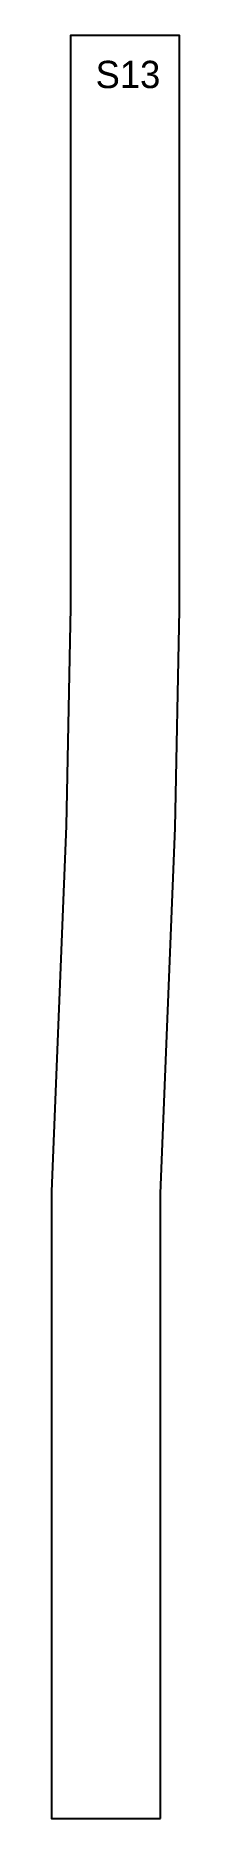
# Model space of a CAD drawing. Header units: millimetres. Extents: x 0 to 24, y 0 to 327.
import ezdxf

# ---------------------------------------------------------------- set-up
doc = ezdxf.new("R2010")
doc.units = ezdxf.units.MM
doc.styles.add('LIST GHÉP ĐIỆN', font='arial.ttf')

msp = doc.modelspace()

# ---------------------------------------------------------------- linework, layer by layer
at = {"color": 2}
msp.add_lwpolyline([(20, 0), (20, 114.45), (22.7, 181.44), (23.5, 221.43), (23.5, 326.6), (3.5, 326.6), (3.5, 221.83), (2.7, 181.84), (0, 114.85), (0, 0)], close=True, dxfattribs=at)

# ---------------------------------------------------------------- texts
at = {"color": 0, "insert": (8.09, 321.99), "char_height": 5, "attachment_point": 1, "style": 'LIST GHÉP ĐIỆN'}
msp.add_mtext_dynamic_manual_height_columns('{\\Ftxt|c0;S\\Ftxt|c186;13}', width=14.02, gutter_width=9.5, heights=[-5], dxfattribs=at)

doc.saveas('drawing.dxf')
